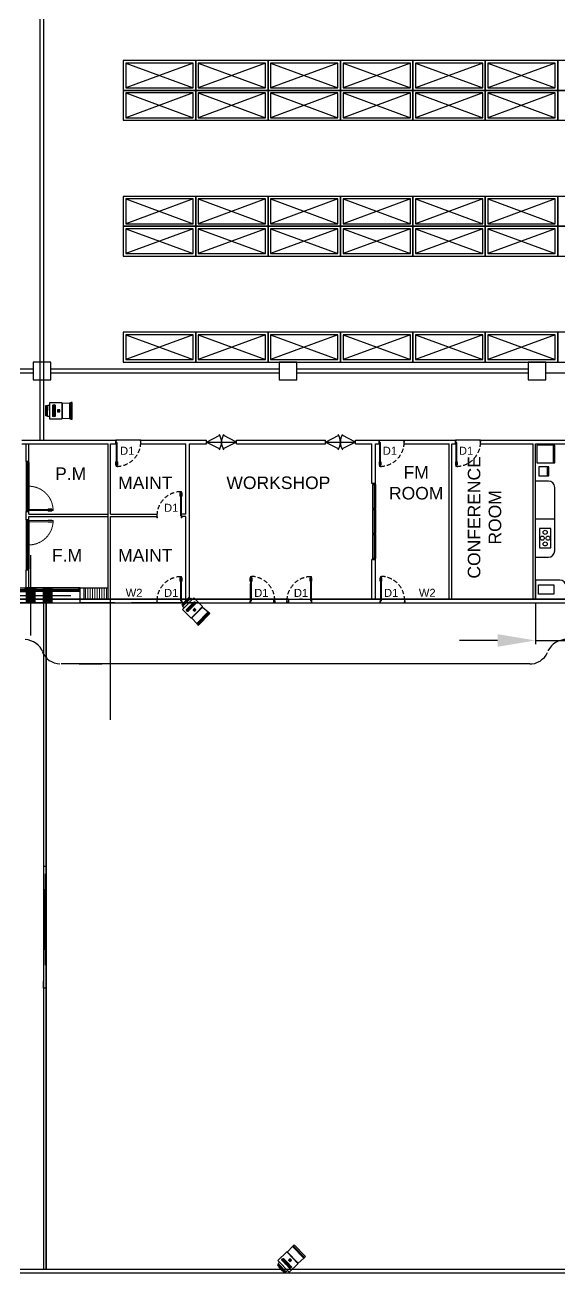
# Model space of a CAD drawing. Header units: millimetres. Extents: x -283029 to -254660, y -24907 to 10674.
# Drawn here: x -280636 to -279794, y -22535 to -20566 of the extents above; entities that cross this region are included whole.
import ezdxf

# ---------------------------------------------------------------- set-up
doc = ezdxf.new("R2010")
doc.units = ezdxf.units.MM
doc.header["$LTSCALE"] = 100
doc.header["$PDMODE"] = 3
doc.linetypes.add('CENTER', pattern=[2, 1.25, -0.25, 0.25, -0.25])
doc.linetypes.add('HIDDEN2', pattern=[0.1875, 0.125, -0.0625])
for name, color, linetype in [('CAN', 15, 'CENTER'), ('COLUMN', 2, 'Continuous'), ('DOOR', 1, 'Continuous'), ('DOORS', 7, 'Continuous'), ('H', 7, 'Continuous'), ('P', 7, 'Continuous'), ('TEXT', 120, 'Continuous'), ('WALL', 130, 'Continuous'), ('win', 201, 'Continuous')]:
    doc.layers.add(name, color=color, linetype=linetype)
doc.layers.add('dim', color=7, linetype='Continuous', lineweight=13)
doc.styles.add('ROMANS', font='arial.ttf')
doc.dimstyles.new('ISO-25', dxfattribs={"dimtxt": 18, "dimasz": 60, "dimexe": 6, "dimexo": 6, "dimgap": 15, "dimtad": 1, "dimdec": 0, "dimlunit": 3, "dimtxsty": 'Standard', "dimcen": 2.5, "dimclrd": 1, "dimclre": 1, "dimclrt": 1, "dimadec": 0, "dimazin": 0, "dimtfac": 1, "dimtdec": 0, "dimtmove": 0, "dimatfit": 3, "dimfxl": 1, "dimarcsym": 0})

# ---------------------------------------------------------------- blocks, each defined once
blk = doc.blocks.new('A$C04E93C74')
at = {"layer": 'WALL'}
h = blk.add_hatch(color=8, dxfattribs=at)
h.dxf.hatch_style = 1
h.paths.add_polyline_path([(-175, -300), (175, -300), (175, 300), (-175, 300)])
at = {"layer": 'CAN', "ltscale": 50}
for p, q in [((0, 1600), (0, -1600)), ((-1600, 0), (1600, 0))]:
    blk.add_line(p, q, dxfattribs=at)
at = {"layer": 'COLUMN', "color": 2}
blk.add_lwpolyline([(-175, -300), (175, -300), (175, 300), (-175, 300)], close=True, dxfattribs=at)
blk = doc.blocks.new('A$C55975C37')
at = {"layer": 'DOOR'}
for p, q in [((-1800, 150), (0, 150)), ((-1800, 0), (0, 0)), ((-1750, 0), (-1750, 150)), ((-1750, 87.5), (-50, 87.5)), ((-1750, 62.5), (-50, 62.5)), ((-50, 0), (-50, 150))]:
    blk.add_line(p, q, dxfattribs=at)
blk = doc.blocks.new('D 3')
at = {"lineweight": 18}
h = blk.add_hatch(color=256, dxfattribs=at)
h.dxf.hatch_style = 1
h.paths.add_polyline_path([(0.2, 1.2), (0, 1.2), (0, -1.2), (0.2, -1.2)])
h = blk.add_hatch(color=256, dxfattribs=at)
h.dxf.hatch_style = 1
h.paths.add_polyline_path([(35.7, 1.2), (36, 1.2), (36, -1.2), (35.7, -1.2)])
for p, q in [((0, 34), (0, 29)), ((0, 34), (0.2, 34)), ((0, 29), (0.2, 29)), ((0.2, 34), (0.2, 29)), ((0.2, 33.5), (0.8, 33.5)), ((0.2, 33), (0.8, 33)), ((0.8, 33.5), (0.8, 33)), ((2.2, 33.5), (2.2, 33)), ((2.8, 33.5), (2.2, 33.5)), ((2.8, 33), (2.2, 33)), ((2.8, 34), (2.8, 29)), ((3, 34), (2.8, 34)), ((3, 29), (2.8, 29)), ((3, 34), (3, 29)), ((0, 1.2), (0, -1.2)), ((0, 1.2), (0.2, 1.2)), ((0.2, 1.5), (0.2, -1.5)), ((0.2, 1.5), (0.8, 1.5)), ((0.8, 1.5), (0.8, 0)), ((0.8, 0), (1.2, 0)), ((1.2, 0), (1.2, -1.5)), ((34.7, 0), (34.7, -1.5)), ((35.2, 0), (34.7, 0)), ((35.2, 1.5), (35.2, 0)), ((35.7, 1.5), (35.2, 1.5)), ((36, 1.2), (35.7, 1.2)), ((35.7, 1.5), (35.7, -1.5)), ((36, 1.2), (36, -1.2)), ((0, -1.2), (0.2, -1.2)), ((0.2, -1.5), (1.2, -1.5)), ((35.7, -1.5), (34.7, -1.5)), ((36, -1.2), (35.7, -1.2))]:
    blk.add_line(p, q, dxfattribs=at)
blk.add_lwpolyline([(0.8, 1.5), (0.8, 36), (2.2, 36), (2.2, 1.5)], close=True, dxfattribs=at)
at = {"linetype": 'HIDDEN2', "ltscale": 0.5}
blk.add_arc((0.7, 1.5), 34.6, 0.0391, 87.4148, dxfattribs=at)
blk = doc.blocks.new('DD')
at = {"layer": 'DOOR'}
for p, q in [((-1225486, -1600098), (-1225758, -1600633)), ((-1225486, -1600098), (-1225486, -1601298)), ((-1225486, -1600098), (-1225214, -1600633)), ((-1225486, -1601298), (-1225758, -1600763)), ((-1225486, -1601298), (-1225214, -1600763))]:
    blk.add_line(p, q, dxfattribs=at)
for centre, start, end in [((-1225486, -1600098), 239.3057, 300.6943), ((-1225486, -1601298), 59.3057, 120.6943)]:
    blk.add_arc(centre, 600, start, end, dxfattribs=at)
blk = doc.blocks.new('gd')
at = {"lineweight": 18}
for p, q in [((-1231521, -1722502), (-1231380, -1722502)), ((-1231521, -1722502), (-1231521, -1722509)), ((-1231521, -1722509), (-1231380, -1722509)), ((-1231521, -1722579), (-1231380, -1722579)), ((-1231521, -1722586), (-1231521, -1722579)), ((-1231521, -1722586), (-1231380, -1722586)), ((-1231507, -1722509), (-1231507, -1722523)), ((-1231507, -1722523), (-1231493, -1722523)), ((-1231507, -1722565), (-1231493, -1722565)), ((-1231507, -1722579), (-1231507, -1722565)), ((-1231493, -1722509), (-1231493, -1722523)), ((-1231493, -1722579), (-1231493, -1722565)), ((-1231380, -1722502), (-1231380, -1722509)), ((-1231380, -1722586), (-1231380, -1722579))]:
    blk.add_line(p, q, dxfattribs=at)
blk.add_lwpolyline([(-1230605, -1722523), (-1231577, -1722523), (-1231577, -1722565), (-1230605, -1722565)], close=True, dxfattribs=at)
at = {"linetype": 'HIDDEN2', "ltscale": 0.5}
blk.add_arc((-1230605, -1722521), 973, 182.5874, 269.9631, dxfattribs=at)
blk = doc.blocks.new('*D414')
at = {"color": 1, "lineweight": -2, "transparency": 16777216}
for p, q in [((-279832.2, -21476.2), (-279832.2, -21541.4)), ((-279784.2, -21476.2), (-279784.2, -21541.4)), ((-279892.2, -21535.4), (-279952.2, -21535.4)), ((-279832.2, -21535.4), (-279784.2, -21535.4)), ((-279724.2, -21535.4), (-279613.2, -21535.4))]:
    blk.add_line(p, q, dxfattribs=at)
at = {"color": 1, "transparency": 16777216}
for points in [[(-279892.2, -21525.4), (-279892.2, -21545.4), (-279832.2, -21535.4)], [(-279724.2, -21525.4), (-279724.2, -21545.4), (-279784.2, -21535.4)]]:
    blk.add_solid(points, dxfattribs=at)
at = {"layer": 'Defpoints', "color": 0, "transparency": 16777216}
for p in [(-279832.2, -21470.2), (-279784.2, -21470.2), (-279784.2, -21535.4)]:
    blk.add_point(p, dxfattribs=at)
at = {"color": 1, "transparency": 16777216, "insert": (-279638.7, -21511.4), "char_height": 18, "attachment_point": 5}
blk.add_mtext("4'", dxfattribs=at)
blk = doc.blocks.new('ccyv')
at = {"color": 6}
for p, q in [((-151.8, 392.6), (-185.2, 392)), ((-140.2, 392), (-185.2, 391.2)), ((-140.2, 391.2), (-185.2, 390.4)), ((-140.2, 390.3), (-185.2, 389.5)), ((-140.2, 389.5), (-185.2, 388.7)), ((-140.2, 388.7), (-185.2, 387.9)), ((-140.2, 387.8), (-185.2, 387)), ((-166.6, 339), (-167.6, 339.5)), ((-166.2, 339.4), (-166.7, 340.5)), ((-159.2, 339.4), (-158.6, 340.5)), ((-158.7, 339), (-157.7, 339.5)), ((-166.6, 332.5), (-167.6, 332)), ((-166.2, 332), (-166.7, 331)), ((-159.2, 332), (-158.6, 331)), ((-158.7, 332.5), (-157.7, 332))]:
    blk.add_line(p, q, dxfattribs=at)
for points in [[(-185.6, 387), (-185.6, 392.6), (-139.8, 392.6), (-139.8, 387)], [(-173.5, 392.6), (-172.8, 393.5), (-152.7, 393.5), (-151.8, 392.6)], [(-188.4, 376.1), (-188.4, 384.8), (-136.9, 384.8), (-136.9, 376.1)], [(-140.7, 384.8), (-140.7, 387), (-184.6, 387), (-184.6, 384.8)], [(-199.1, 285.3), (-126.2, 285.3), (-126, 281.7), (-199.3, 281.7)], [(-126, 280.5), (-199.3, 280.5), (-198.1, 281.7), (-127.2, 281.7)], [(-199.3, 275), (-126, 275), (-126, 280.5), (-199.3, 280.5)], [(-195.3, 320.2), (-195.8, 319.3), (-129.5, 319.3), (-130, 320.2)]]:
    blk.add_lwpolyline(points, close=True, dxfattribs=at)
for points in [[(-198.9, 376.1), (-198.9, 322.5, 0.414214), (-196.6, 320.2), (-128.8, 320.2, 0.414214), (-126.5, 322.5), (-126.5, 376.1)], [(-162.7, 362.3), (-139.2, 362.3, -0.223517), (-136.4, 361, -0.360044), (-136.4, 352.7, -0.223517), (-139.2, 351.4), (-162.7, 351.4), (-186.2, 351.4, -0.223517), (-188.9, 352.7, -0.360044), (-188.9, 361, -0.223517), (-186.2, 362.3)], [(-162.7, 352.6), (-186.2, 352.6, -0.223517), (-187.9, 353.5, -0.360044), (-187.9, 360.2, -0.223517), (-186.2, 361), (-162.7, 361), (-139.2, 361, -0.223517), (-137.4, 360.2, -0.360044), (-137.4, 353.5, -0.223517), (-139.2, 352.6)], [(-167.6, 335.7), (-167.6, 332, 0.414214), (-166.7, 331), (-158.6, 331, 0.414214), (-157.7, 332), (-157.7, 335.7), (-157.7, 339.5, 0.414214), (-158.6, 340.5), (-166.7, 340.5, 0.414214), (-167.6, 339.5)], [(-166.6, 335.7), (-166.6, 339, -0.414214), (-166.2, 339.4), (-159.2, 339.4, -0.414214), (-158.7, 339), (-158.7, 335.7), (-158.7, 332.5, -0.414214), (-159.2, 332), (-166.2, 332, -0.414214), (-166.6, 332.5)], [(-198.7, 285.3), (-197, 318.4, -0.39915), (-196.1, 319.3), (-129.2, 319.3, -0.39915), (-128.3, 318.4), (-126.6, 285.3)]]:
    blk.add_lwpolyline(points, format="xyb", close=True, dxfattribs=at)
for points in [[(-188.8, 358.8), (-166.6, 358.8), (-166.6, 354.9), (-188.8, 354.9)], [(-136.5, 358.8), (-158.5, 358.8), (-158.5, 354.9), (-136.5, 354.9)]]:
    blk.add_lwpolyline(points, dxfattribs=at)
for centre, radius in [((-162.7, 356.8), 3.29), ((-162.7, 335.7), 3.29), ((-162.7, 356.8), 1.54), ((-162.7, 335.7), 1.54)]:
    blk.add_circle(centre, radius, dxfattribs=at)

msp = doc.modelspace()

# ---------------------------------------------------------------- hatches: boundary and pattern name
at = {"layer": 'dim'}
h = msp.add_hatch(dxfattribs=at)
h.set_pattern_fill('ANSI31', color=253, scale=29.560967, angle=495)
h.set_pattern_definition([(270, (-349037.61, 27079.1934), (3.69512087, -7e-14), [])])
h.paths.add_polyline_path([(-280543.6, -21452.5), (-280543.6, -21470.2), (-280505.4, -21470.2), (-280505.4, -21452.5)])
at = {"layer": 'H', "linetype": 'Continuous'}
msp.add_hatch(color=256, dxfattribs=at).paths.add_polyline_path([(-280607, -21476.1), (-280607, -21452.9), (-280593.3, -21452.9), (-280593.3, -21476.1), (-280607, -21476.1)])
msp.add_hatch(color=256, dxfattribs=at).paths.add_polyline_path([(-280607, -21476.1), (-280607, -21452.9), (-280593.3, -21452.9), (-280593.3, -21476.1), (-280607, -21476.1)])

# ---------------------------------------------------------------- linework, layer by layer
at = {"color": 2}
for p, q in [((-280612.5, -21219.9), (-280612.5, -20502.8)), ((-280606.5, -21219.9), (-280606.5, -20502.8)), ((-280551.1, -21572.2), (-280515.1, -21572.2))]:
    msp.add_line(p, q, dxfattribs=at)
at = {"color": 5}
for p, q in [((-280371.5, -20625.8), (-280477.5, -20664.8)), ((-280477.5, -20625.8), (-280371.5, -20664.8)), ((-280257.5, -20625.8), (-280363.5, -20664.8)), ((-280363.5, -20625.8), (-280257.5, -20664.8)), ((-280143.5, -20625.8), (-280249.5, -20664.8)), ((-280249.5, -20625.8), (-280143.5, -20664.8)), ((-280029.5, -20625.8), (-280135.5, -20664.8)), ((-280135.5, -20625.8), (-280029.5, -20664.8)), ((-279915.5, -20625.8), (-280021.5, -20664.8)), ((-280021.5, -20625.8), (-279915.5, -20664.8)), ((-279801.5, -20625.8), (-279907.5, -20664.8)), ((-279907.5, -20625.8), (-279801.5, -20664.8)), ((-280371.5, -20672.8), (-280477.5, -20711.8)), ((-280477.5, -20672.8), (-280371.5, -20711.8)), ((-280257.5, -20672.8), (-280363.5, -20711.8)), ((-280363.5, -20672.8), (-280257.5, -20711.8)), ((-280143.5, -20672.8), (-280249.5, -20711.8)), ((-280249.5, -20672.8), (-280143.5, -20711.8)), ((-280029.5, -20672.8), (-280135.5, -20711.8)), ((-280135.5, -20672.8), (-280029.5, -20711.8)), ((-279915.5, -20672.8), (-280021.5, -20711.8)), ((-280021.5, -20672.8), (-279915.5, -20711.8)), ((-279801.5, -20672.8), (-279907.5, -20711.8)), ((-279907.5, -20672.8), (-279801.5, -20711.8)), ((-280371.5, -20839.8), (-280477.5, -20878.8)), ((-280477.5, -20839.8), (-280371.5, -20878.8)), ((-280257.5, -20839.8), (-280363.5, -20878.8)), ((-280363.5, -20839.8), (-280257.5, -20878.8)), ((-280143.5, -20839.8), (-280249.5, -20878.8)), ((-280249.5, -20839.8), (-280143.5, -20878.8)), ((-280029.5, -20839.8), (-280135.5, -20878.8)), ((-280135.5, -20839.8), (-280029.5, -20878.8)), ((-279915.5, -20839.8), (-280021.5, -20878.8)), ((-280021.5, -20839.8), (-279915.5, -20878.8)), ((-279801.5, -20839.8), (-279907.5, -20878.8)), ((-279907.5, -20839.8), (-279801.5, -20878.8)), ((-280371.5, -20886.8), (-280477.5, -20925.8)), ((-280477.5, -20886.8), (-280371.5, -20925.8)), ((-280257.5, -20886.8), (-280363.5, -20925.8)), ((-280363.5, -20886.8), (-280257.5, -20925.8)), ((-280143.5, -20886.8), (-280249.5, -20925.8)), ((-280249.5, -20886.8), (-280143.5, -20925.8)), ((-280029.5, -20886.8), (-280135.5, -20925.8)), ((-280135.5, -20886.8), (-280029.5, -20925.8)), ((-279915.5, -20886.8), (-280021.5, -20925.8)), ((-280021.5, -20886.8), (-279915.5, -20925.8)), ((-279801.5, -20886.8), (-279907.5, -20925.8)), ((-279907.5, -20886.8), (-279801.5, -20925.8)), ((-280371.5, -21053.8), (-280477.5, -21092.8)), ((-280477.5, -21053.8), (-280371.5, -21092.8)), ((-280257.5, -21053.8), (-280363.5, -21092.8)), ((-280363.5, -21053.8), (-280257.5, -21092.8)), ((-280143.5, -21053.8), (-280249.5, -21092.8)), ((-280249.5, -21053.8), (-280143.5, -21092.8)), ((-280029.5, -21053.8), (-280135.5, -21092.8)), ((-280135.5, -21053.8), (-280029.5, -21092.8)), ((-279915.5, -21053.8), (-280021.5, -21092.8)), ((-280021.5, -21053.8), (-279915.5, -21092.8)), ((-279801.5, -21053.8), (-279907.5, -21092.8)), ((-279907.5, -21053.8), (-279801.5, -21092.8))]:
    msp.add_line(p, q, dxfattribs=at)
at = {"color": 3}
for p, q in [((-279948, -21107.7), (-279844, -21107.7)), ((-279954, -21113.7), (-279844, -21113.7)), ((-279816, -21113.7), (-279726, -21113.7)), ((-279816, -21113.7), (-279449.1, -21113.7)), ((-280607, -21452.3), (-280607, -22525.7)), ((-280607, -21452.3), (-280607, -22525.7)), ((-280607, -21452.3), (-280607, -22525.7)), ((-280607, -21452.3), (-280607, -22525.7)), ((-280607, -21452.3), (-280607, -21891.1)), ((-280607, -21452.3), (-280607, -21891.1)), ((-280607, -21452.3), (-280607, -21891.1)), ((-280607, -21452.3), (-280607, -21891.1)), ((-280602.9, -22525.7), (-280602.9, -21452.3)), ((-280602.9, -22525.7), (-280602.9, -21452.3)), ((-280602.9, -21452.3), (-280602.9, -22525.7)), ((-280602.9, -22525.7), (-280602.9, -21452.3)), ((-280602.9, -21452.3), (-280602.9, -22525.7)), ((-280602.9, -22525.7), (-280602.9, -21452.3)), ((-280602.9, -21452.3), (-280602.9, -21891.1)), ((-280602.9, -21891.1), (-280602.9, -21452.3)), ((-280602.9, -21452.3), (-280602.9, -21891.1)), ((-280602.9, -21891.1), (-280602.9, -21452.3)), ((-280602.9, -21452.3), (-280602.9, -21891.1)), ((-280602.9, -21891.1), (-280602.9, -21452.3)), ((-280602.9, -21452.3), (-280602.9, -21891.1)), ((-280602.9, -21891.1), (-280602.9, -21452.3)), ((-280607, -21476.1), (-280607, -22525.7)), ((-280607, -21476.1), (-280607, -21891.1)), ((-280607, -21476.1), (-280607, -21891.1)), ((-280607, -21891.1), (-280602.9, -21891.1)), ((-280607, -22083.1), (-280607, -22525.7)), ((-280607, -22083.1), (-280607, -22525.7)), ((-280607, -22083.1), (-280607, -22525.7)), ((-280607, -22083.1), (-280607, -22525.7)), ((-280607, -22083.1), (-280607, -22525.7)), ((-280607, -22083.1), (-280607, -22525.7)), ((-280602.9, -22083.1), (-280607, -22083.1)), ((-280602.9, -22083.1), (-280602.9, -22525.7)), ((-280602.9, -22525.7), (-280602.9, -22083.1)), ((-280602.9, -22083.1), (-280602.9, -22525.7)), ((-280602.9, -22525.7), (-280602.9, -22083.1)), ((-280602.9, -22083.1), (-280602.9, -22525.7)), ((-280602.9, -22525.7), (-280602.9, -22083.1)), ((-280602.9, -22083.1), (-280602.9, -22525.7)), ((-280602.9, -22525.7), (-280602.9, -22083.1))]:
    msp.add_line(p, q, dxfattribs=at)
for p, q in [((-279804.2, -21255.8), (-279804.2, -21227.8)), ((-279802.2, -21255.8), (-279804.2, -21255.8)), ((-279812.2, -21284.2), (-279832.2, -21284.2)), ((-279802.2, -21394.2), (-279802.2, -21294.2)), ((-280428, -21340.2), (-280428, -21336.2)), ((-280383.2, -21336.2), (-280389.7, -21336.2)), ((-280383.2, -21340.2), (-280388.9, -21340.2)), ((-279802.2, -21344.2), (-279832.2, -21344.2)), ((-279832.2, -21440.2), (-279832.2, -21404.2)), ((-279832.2, -21404.2), (-279812.2, -21404.2)), ((-279794.2, -21440.2), (-279832.2, -21440.2)), ((-279832.2, -21440.2), (-279832.2, -21470.2)), ((-280602.9, -21452.3), (-280602.9, -22525.7)), ((-280602.9, -21452.3), (-280602.9, -22525.7)), ((-280281.2, -21470.2), (-280281.2, -21446.2)), ((-280185.2, -21470.2), (-280185.2, -21446.2)), ((-280281.2, -21470.2), (-281766.5, -21470.2)), ((-281713.3, -21476.1), (-280281.2, -21476.1)), ((-280607, -21470.2), (-280593.3, -21470.2)), ((-280607, -21470.2), (-278964.9, -21470.2)), ((-280607, -21470.2), (-279093.3, -21470.2)), ((-280607, -21476.1), (-280607, -22525.7)), ((-280602.9, -21476.1), (-278659, -21476.1)), ((-280501.5, -21660.2), (-280501.5, -21470.2)), ((-280428, -21472.8), (-280428, -21470.2)), ((-280281.2, -21470.2), (-280281.2, -21476.1)), ((-280221.2, -21470.2), (-280245.2, -21470.2)), ((-280245.2, -21470.2), (-280245.2, -21476.1)), ((-280245.2, -21476.1), (-280221.2, -21476.1)), ((-280221.2, -21470.2), (-280221.2, -21476.1)), ((-280185.2, -21470.2), (-280185.2, -21468.2)), ((-278890.3, -21470.2), (-280185.2, -21470.2)), ((-280185.2, -21470.2), (-280185.2, -21476.1)), ((-280185.2, -21476.1), (-278831.2, -21476.1)), ((-278680.9, -21470.2), (-279975.8, -21470.2)), ((-279975.8, -21476.1), (-278621.8, -21476.1)), ((-280607, -21891.1), (-280602.9, -22083.1)), ((-280607, -22083.1), (-280602.9, -21891.1))]:
    msp.add_line(p, q)
for points in [[(-282513.5, -17393.7), (-282513.5, -22531.7), (-277953.5, -22531.7), (-277953.5, -18078.1)], [(-282507.5, -17393.7), (-282507.5, -22525.7), (-277959.5, -22525.7), (-277959.5, -18078.1)], [(-280964.3, -21107.7), (-280623.5, -21107.7)], [(-280964.3, -21107.7), (-280623.5, -21107.7)], [(-280595.5, -21107.7), (-280236, -21107.7)], [(-280595.5, -21107.7), (-280236, -21107.7)], [(-280208, -21107.7), (-279844, -21107.7)], [(-280208, -21107.7), (-279844, -21107.7)], [(-280208, -21107.7), (-279954, -21107.7)], [(-280208, -21107.7), (-279954, -21107.7)], [(-279948, -21107.7), (-279844, -21107.7)], [(-279948, -21107.7), (-279844, -21107.7)], [(-280964.3, -21113.7), (-280623.5, -21113.7)], [(-280595.5, -21113.7), (-280236, -21113.7)], [(-280208, -21113.7), (-279844, -21113.7)], [(-280208, -21113.7), (-279844, -21113.7)], [(-279816, -21113.7), (-279449.1, -21113.7)], [(-279816, -21113.7), (-279449.1, -21113.7)]]:
    msp.add_lwpolyline(points, dxfattribs=at)
at = {"color": 240, "true_color": 0xed1f24}
for points in [[(-280481.5, -20621.8), (-280481.5, -20668.8), (-280367.5, -20668.8), (-280367.5, -20621.8)], [(-280367.5, -20621.8), (-280367.5, -20668.8), (-280253.5, -20668.8), (-280253.5, -20621.8)], [(-280253.5, -20621.8), (-280253.5, -20668.8), (-280139.5, -20668.8), (-280139.5, -20621.8)], [(-280139.5, -20621.8), (-280139.5, -20668.8), (-280025.5, -20668.8), (-280025.5, -20621.8)], [(-280025.5, -20621.8), (-280025.5, -20668.8), (-279911.5, -20668.8), (-279911.5, -20621.8)], [(-279911.5, -20621.8), (-279911.5, -20668.8), (-279797.5, -20668.8), (-279797.5, -20621.8)], [(-279797.5, -20621.8), (-279797.5, -20668.8), (-279683.5, -20668.8), (-279683.5, -20621.8)], [(-280481.5, -20668.8), (-280481.5, -20715.8), (-280367.5, -20715.8), (-280367.5, -20668.8)], [(-280367.5, -20668.8), (-280367.5, -20715.8), (-280253.5, -20715.8), (-280253.5, -20668.8)], [(-280253.5, -20668.8), (-280253.5, -20715.8), (-280139.5, -20715.8), (-280139.5, -20668.8)], [(-280139.5, -20668.8), (-280139.5, -20715.8), (-280025.5, -20715.8), (-280025.5, -20668.8)], [(-280025.5, -20668.8), (-280025.5, -20715.8), (-279911.5, -20715.8), (-279911.5, -20668.8)], [(-279911.5, -20668.8), (-279911.5, -20715.8), (-279797.5, -20715.8), (-279797.5, -20668.8)], [(-279797.5, -20668.8), (-279797.5, -20715.8), (-279683.5, -20715.8), (-279683.5, -20668.8)], [(-280481.5, -20835.8), (-280481.5, -20882.8), (-280367.5, -20882.8), (-280367.5, -20835.8)], [(-280367.5, -20835.8), (-280367.5, -20882.8), (-280253.5, -20882.8), (-280253.5, -20835.8)], [(-280253.5, -20835.8), (-280253.5, -20882.8), (-280139.5, -20882.8), (-280139.5, -20835.8)], [(-280139.5, -20835.8), (-280139.5, -20882.8), (-280025.5, -20882.8), (-280025.5, -20835.8)], [(-280025.5, -20835.8), (-280025.5, -20882.8), (-279911.5, -20882.8), (-279911.5, -20835.8)], [(-279911.5, -20835.8), (-279911.5, -20882.8), (-279797.5, -20882.8), (-279797.5, -20835.8)], [(-279797.5, -20835.8), (-279797.5, -20882.8), (-279683.5, -20882.8), (-279683.5, -20835.8)], [(-280481.5, -20882.8), (-280481.5, -20929.8), (-280367.5, -20929.8), (-280367.5, -20882.8)], [(-280367.5, -20882.8), (-280367.5, -20929.8), (-280253.5, -20929.8), (-280253.5, -20882.8)], [(-280253.5, -20882.8), (-280253.5, -20929.8), (-280139.5, -20929.8), (-280139.5, -20882.8)], [(-280139.5, -20882.8), (-280139.5, -20929.8), (-280025.5, -20929.8), (-280025.5, -20882.8)], [(-280025.5, -20882.8), (-280025.5, -20929.8), (-279911.5, -20929.8), (-279911.5, -20882.8)], [(-279911.5, -20882.8), (-279911.5, -20929.8), (-279797.5, -20929.8), (-279797.5, -20882.8)], [(-279797.5, -20882.8), (-279797.5, -20929.8), (-279683.5, -20929.8), (-279683.5, -20882.8)], [(-280481.5, -21049.8), (-280481.5, -21096.8), (-280367.5, -21096.8), (-280367.5, -21049.8)], [(-280367.5, -21049.8), (-280367.5, -21096.8), (-280253.5, -21096.8), (-280253.5, -21049.8)], [(-280253.5, -21049.8), (-280253.5, -21096.8), (-280139.5, -21096.8), (-280139.5, -21049.8)], [(-280139.5, -21049.8), (-280139.5, -21096.8), (-280025.5, -21096.8), (-280025.5, -21049.8)], [(-280025.5, -21049.8), (-280025.5, -21096.8), (-279911.5, -21096.8), (-279911.5, -21049.8)], [(-279911.5, -21049.8), (-279911.5, -21096.8), (-279797.5, -21096.8), (-279797.5, -21049.8)], [(-279797.5, -21049.8), (-279797.5, -21096.8), (-279683.5, -21096.8), (-279683.5, -21049.8)]]:
    msp.add_lwpolyline(points, close=True, dxfattribs=at)
at = {"color": 5}
for points in [[(-280477.5, -20625.8), (-280477.5, -20664.8), (-280371.5, -20664.8), (-280371.5, -20625.8)], [(-280363.5, -20625.8), (-280363.5, -20664.8), (-280257.5, -20664.8), (-280257.5, -20625.8)], [(-280249.5, -20625.8), (-280249.5, -20664.8), (-280143.5, -20664.8), (-280143.5, -20625.8)], [(-280135.5, -20625.8), (-280135.5, -20664.8), (-280029.5, -20664.8), (-280029.5, -20625.8)], [(-280021.5, -20625.8), (-280021.5, -20664.8), (-279915.5, -20664.8), (-279915.5, -20625.8)], [(-279907.5, -20625.8), (-279907.5, -20664.8), (-279801.5, -20664.8), (-279801.5, -20625.8)], [(-280477.5, -20672.8), (-280477.5, -20711.8), (-280371.5, -20711.8), (-280371.5, -20672.8)], [(-280363.5, -20672.8), (-280363.5, -20711.8), (-280257.5, -20711.8), (-280257.5, -20672.8)], [(-280249.5, -20672.8), (-280249.5, -20711.8), (-280143.5, -20711.8), (-280143.5, -20672.8)], [(-280135.5, -20672.8), (-280135.5, -20711.8), (-280029.5, -20711.8), (-280029.5, -20672.8)], [(-280021.5, -20672.8), (-280021.5, -20711.8), (-279915.5, -20711.8), (-279915.5, -20672.8)], [(-279907.5, -20672.8), (-279907.5, -20711.8), (-279801.5, -20711.8), (-279801.5, -20672.8)], [(-280477.5, -20839.8), (-280477.5, -20878.8), (-280371.5, -20878.8), (-280371.5, -20839.8)], [(-280363.5, -20839.8), (-280363.5, -20878.8), (-280257.5, -20878.8), (-280257.5, -20839.8)], [(-280249.5, -20839.8), (-280249.5, -20878.8), (-280143.5, -20878.8), (-280143.5, -20839.8)], [(-280135.5, -20839.8), (-280135.5, -20878.8), (-280029.5, -20878.8), (-280029.5, -20839.8)], [(-280021.5, -20839.8), (-280021.5, -20878.8), (-279915.5, -20878.8), (-279915.5, -20839.8)], [(-279907.5, -20839.8), (-279907.5, -20878.8), (-279801.5, -20878.8), (-279801.5, -20839.8)], [(-280477.5, -20886.8), (-280477.5, -20925.8), (-280371.5, -20925.8), (-280371.5, -20886.8)], [(-280363.5, -20886.8), (-280363.5, -20925.8), (-280257.5, -20925.8), (-280257.5, -20886.8)], [(-280249.5, -20886.8), (-280249.5, -20925.8), (-280143.5, -20925.8), (-280143.5, -20886.8)], [(-280135.5, -20886.8), (-280135.5, -20925.8), (-280029.5, -20925.8), (-280029.5, -20886.8)], [(-280021.5, -20886.8), (-280021.5, -20925.8), (-279915.5, -20925.8), (-279915.5, -20886.8)], [(-279907.5, -20886.8), (-279907.5, -20925.8), (-279801.5, -20925.8), (-279801.5, -20886.8)], [(-280477.5, -21053.8), (-280477.5, -21092.8), (-280371.5, -21092.8), (-280371.5, -21053.8)], [(-280363.5, -21053.8), (-280363.5, -21092.8), (-280257.5, -21092.8), (-280257.5, -21053.8)], [(-280249.5, -21053.8), (-280249.5, -21092.8), (-280143.5, -21092.8), (-280143.5, -21053.8)], [(-280135.5, -21053.8), (-280135.5, -21092.8), (-280029.5, -21092.8), (-280029.5, -21053.8)], [(-280021.5, -21053.8), (-280021.5, -21092.8), (-279915.5, -21092.8), (-279915.5, -21053.8)], [(-279907.5, -21053.8), (-279907.5, -21092.8), (-279801.5, -21092.8), (-279801.5, -21053.8)]]:
    msp.add_lwpolyline(points, close=True, dxfattribs=at)
for points in [[(-280623.5, -21124.7), (-280595.5, -21124.7), (-280595.5, -21096.7), (-280623.5, -21096.7)], [(-280623.5, -21124.7), (-280595.5, -21124.7), (-280595.5, -21096.7), (-280623.5, -21096.7)], [(-280623.5, -21124.7), (-280595.5, -21124.7), (-280595.5, -21096.7), (-280623.5, -21096.7)], [(-280623.5, -21124.7), (-280595.5, -21124.7), (-280595.5, -21096.7), (-280623.5, -21096.7)], [(-280236, -21124.7), (-280208, -21124.7), (-280208, -21096.7), (-280236, -21096.7)], [(-280236, -21124.7), (-280208, -21124.7), (-280208, -21096.7), (-280236, -21096.7)], [(-280236, -21124.7), (-280208, -21124.7), (-280208, -21096.7), (-280236, -21096.7)], [(-280236, -21124.7), (-280208, -21124.7), (-280208, -21096.7), (-280236, -21096.7)], [(-280236, -21124.7), (-280208, -21124.7), (-280208, -21096.7), (-280236, -21096.7)], [(-280236, -21124.7), (-280208, -21124.7), (-280208, -21096.7), (-280236, -21096.7)], [(-280236, -21124.7), (-280208, -21124.7), (-280208, -21096.7), (-280236, -21096.7)], [(-280236, -21124.7), (-280208, -21124.7), (-280208, -21096.7), (-280236, -21096.7)], [(-279844, -21124.7), (-279816, -21124.7), (-279816, -21096.7), (-279844, -21096.7)], [(-279844, -21124.7), (-279816, -21124.7), (-279816, -21096.7), (-279844, -21096.7)], [(-279844, -21124.7), (-279816, -21124.7), (-279816, -21096.7), (-279844, -21096.7)], [(-279844, -21124.7), (-279816, -21124.7), (-279816, -21096.7), (-279844, -21096.7)], [(-279830.2, -21255.8), (-279802.2, -21255.8), (-279802.2, -21227.8), (-279830.2, -21227.8)], [(-279827.4, -21275.9), (-279813.4, -21275.9), (-279813.4, -21261.9), (-279827.4, -21261.9)], [(-279813.4, -21261.9), (-279813.4, -21261.9), (-279813.4, -21275.9), (-279813.4, -21275.9)], [(-279813.4, -21275.9), (-279811.2, -21275.9), (-279811.2, -21261.9), (-279813.4, -21261.9)], [(-279826.2, -21389.2), (-279808.2, -21389.2), (-279808.2, -21359.2), (-279826.2, -21359.2)], [(-279827.7, -21447.9), (-279803.8, -21447.9), (-279803.8, -21462.5), (-279827.7, -21462.5)]]:
    msp.add_lwpolyline(points, close=True)
for centre in [(-279817.2, -21365.1), (-279821.8, -21374.2), (-279817.2, -21383.3), (-279812.8, -21374.2)]:
    msp.add_circle(centre, 3.24)
for centre, start, end in [((-279812.2, -21294.2), 0, 90), ((-279812.2, -21394.2), 270, 0), ((-279794.2, -21450.2), 0, 90)]:
    msp.add_arc(centre, 10, start, end)
at = {"layer": 'COLUMN'}
for points in [[(-280634.3, -21253.4), (-280634.3, -21255), (-280630.4, -21255), (-280630.4, -21253.4)], [(-280634.3, -21292.1), (-280634.3, -21293.6), (-280630.4, -21293.6), (-280630.4, -21292.1)], [(-280088.4, -21289.7), (-280084.5, -21289.7), (-280084.5, -21288.1), (-280088.4, -21288.1)], [(-280634.3, -21330.7), (-280634.3, -21332.3), (-280630.4, -21332.3), (-280630.4, -21330.7)], [(-280634.3, -21345.1), (-280634.3, -21346.6), (-280630.4, -21346.6), (-280630.4, -21345.1)], [(-280088.4, -21329.1), (-280084.5, -21329.1), (-280084.5, -21327.5), (-280088.4, -21327.5)], [(-280634.3, -21383.7), (-280634.3, -21385.3), (-280630.4, -21385.3), (-280630.4, -21383.7)], [(-280088.4, -21368.5), (-280084.5, -21368.5), (-280084.5, -21366.9), (-280088.4, -21366.9)], [(-280634.3, -21422.3), (-280634.3, -21423.9), (-280630.4, -21423.9), (-280630.4, -21422.3)], [(-280088.4, -21407.9), (-280084.5, -21407.9), (-280084.5, -21406.3), (-280088.4, -21406.3)]]:
    msp.add_lwpolyline(points, close=True, dxfattribs=at)
at = {"layer": 'DOOR', "color": 21}
for p, q in [((-280634.3, -21253.4), (-280634.3, -21225.8)), ((-280630.4, -21253.4), (-280630.4, -21225.8)), ((-280630.4, -21253.4), (-280634.3, -21253.4)), ((-280634.3, -21345.1), (-280634.3, -21332.3)), ((-280630.4, -21332.3), (-280634.3, -21332.3)), ((-280630.4, -21345.1), (-280634.3, -21345.1)), ((-280630.4, -21336.2), (-280630.4, -21332.3)), ((-280630.4, -21336.2), (-280505.4, -21336.2)), ((-280630.4, -21340.2), (-280505.4, -21340.2)), ((-280630.4, -21345.1), (-280630.4, -21340.2)), ((-280634.3, -21452.5), (-280634.3, -21423.9)), ((-280630.4, -21423.9), (-280634.3, -21423.9)), ((-280630.4, -21452.5), (-280630.4, -21423.9))]:
    msp.add_line(p, q, dxfattribs=at)
at = {"layer": 'DOOR'}
for p, q in [((-280454, -21219.9), (-280493.4, -21219.9)), ((-280078.6, -21219.9), (-280039.1, -21219.9)), ((-279918.9, -21219.9), (-279958.3, -21219.9)), ((-280634.3, -21255), (-280634.3, -21292.1)), ((-280632.6, -21255), (-280632.6, -21292.1)), ((-280632.1, -21255), (-280632.1, -21292.1)), ((-280630.4, -21255), (-280630.4, -21292.1)), ((-280634.3, -21293.6), (-280634.3, -21330.7)), ((-280632.6, -21293.6), (-280632.6, -21330.7)), ((-280632.1, -21293.6), (-280632.1, -21330.7)), ((-280630.4, -21293.6), (-280630.4, -21330.7)), ((-280088.4, -21327.5), (-280088.4, -21289.7)), ((-280086.7, -21289.7), (-280086.7, -21327.5)), ((-280086.2, -21289.7), (-280086.2, -21327.5)), ((-280084.5, -21289.7), (-280084.5, -21327.5)), ((-280634.3, -21346.6), (-280634.3, -21383.7)), ((-280632.6, -21346.6), (-280632.6, -21383.7)), ((-280632.1, -21346.6), (-280632.1, -21383.7)), ((-280630.4, -21346.6), (-280630.4, -21383.7)), ((-280088.4, -21366.9), (-280088.4, -21329.1)), ((-280086.7, -21329.1), (-280086.7, -21366.9)), ((-280086.2, -21329.1), (-280086.2, -21366.9)), ((-280084.5, -21329.1), (-280084.5, -21366.9)), ((-280634.3, -21385.3), (-280634.3, -21422.3)), ((-280632.6, -21385.3), (-280632.6, -21422.3)), ((-280632.1, -21385.3), (-280632.1, -21422.3)), ((-280630.4, -21385.3), (-280630.4, -21422.3)), ((-280088.4, -21406.3), (-280088.4, -21368.5)), ((-280086.7, -21368.5), (-280086.7, -21406.3)), ((-280086.2, -21368.5), (-280086.2, -21406.3)), ((-280084.5, -21368.5), (-280084.5, -21406.3)), ((-280543.6, -21452.5), (-280505.4, -21452.5))]:
    msp.add_line(p, q, dxfattribs=at)
at = {"layer": 'P'}
for points in [[(-280593.3, -21452.3), (-280607, -21452.3), (-280593.3, -21476.1), (-280593.3, -21452.3)], [(-280607, -21452.3), (-280593.3, -21476.1), (-280607, -21476.1), (-280607, -21452.3)], [(-280607, -21476.1), (-280593.3, -21476.1), (-280593.3, -21452.3), (-280607, -21452.3), (-280607, -21476.1)], [(-280593.3, -21452.3), (-280607, -21452.3), (-280593.3, -21476.1), (-280593.3, -21452.3)], [(-280607, -21452.3), (-280593.3, -21476.1), (-280607, -21476.1), (-280607, -21452.3)], [(-280607, -21476.1), (-280593.3, -21476.1), (-280593.3, -21452.3), (-280607, -21452.3), (-280607, -21476.1)], [(-281132.6, -21470.2), (-280607, -21470.2)], [(-280607, -21476.1), (-280912.9, -21476.1)], [(-280607, -21470.2), (-280596.7, -21470.2)], [(-280598.7, -21475), (-280596.3, -21476.1)], [(-280225, -21470.2), (-280593.3, -21470.2)], [(-280479.4, -21470.2), (-280593.3, -21470.2)], [(-280410.8, -21470.2), (-280468.7, -21470.2)], [(-280410.8, -21476.1), (-280468.7, -21476.1)], [(-280403.7, -21470.2), (-280410.8, -21470.2)], [(-280403.7, -21476.1), (-280410.8, -21476.1)], [(-280364.9, -21476.1), (-280403.7, -21476.1)], [(-280359, -21470.2), (-280364.9, -21470.2)], [(-280221.2, -21470.2), (-280353, -21470.2)], [(-280221.2, -21470.2), (-280217.7, -21470.2)], [(-280199.8, -21470.2), (-280204, -21470.2)], [(-280199.8, -21470.2), (-280069.2, -21470.2)], [(-280057.9, -21470.2), (-280063.8, -21470.2)], [(-280063.8, -21470.2), (-280056.7, -21470.2)], [(-280017.3, -21470.2), (-280012.6, -21470.2)], [(-279953.5, -21470.2), (-280012.6, -21470.2)], [(-279953.5, -21470.2), (-279948.7, -21470.2)], [(-279944.6, -21470.2), (-279903.4, -21470.2)], [(-280608.2, -21553.1), (-280610, -21550.1), (-280612.4, -21545.9), (-280615.4, -21542.9), (-280618.9, -21540), (-280623.1, -21537.6), (-280627.3, -21535.8), (-280631.5, -21534.6), (-280636.2, -21534)], [(-280608.2, -21553.1), (-280610, -21550.1), (-280612.4, -21545.9), (-280615.4, -21542.9), (-280618.9, -21540), (-280623.1, -21537.6), (-280627.3, -21535.8), (-280631.5, -21534.6), (-280636.2, -21534)], [(-280608.2, -21553.1), (-280610, -21550.1), (-280612.4, -21545.9), (-280615.4, -21542.9), (-280618.9, -21540), (-280623.1, -21537.6), (-280627.3, -21535.8), (-280631.5, -21534.6), (-280636.2, -21534)], [(-279784.2, -21534), (-279787.8, -21534), (-279792.5, -21535.2), (-279796.7, -21536.4), (-279800.9, -21538.8), (-279804.5, -21541.2), (-279807.4, -21544.1), (-279810.4, -21548.3), (-279812.8, -21551.9)], [(-279784.2, -21534), (-279787.8, -21534), (-279792.5, -21535.2), (-279796.7, -21536.4), (-279800.9, -21538.8), (-279804.5, -21541.2), (-279807.4, -21544.1), (-279810.4, -21548.3), (-279812.8, -21551.9)], [(-279784.2, -21534), (-279787.8, -21534), (-279792.5, -21535.2), (-279796.7, -21536.4), (-279800.9, -21538.8), (-279804.5, -21541.2), (-279807.4, -21544.1), (-279810.4, -21548.3), (-279812.8, -21551.9)], [(-280608.8, -21553.1), (-280607.6, -21556.7), (-280604.6, -21560.3), (-280601.7, -21563.8), (-280598.1, -21566.8), (-280594.5, -21568.6), (-280590.3, -21570.4), (-280585.6, -21571.6), (-280581.4, -21572.2)], [(-280608.8, -21553.1), (-280607.6, -21556.7), (-280604.6, -21560.3), (-280601.7, -21563.8), (-280598.1, -21566.8), (-280594.5, -21568.6), (-280590.3, -21570.4), (-280585.6, -21571.6), (-280581.4, -21572.2)], [(-280608.8, -21553.1), (-280607.6, -21556.7), (-280604.6, -21560.3), (-280601.7, -21563.8), (-280598.1, -21566.8), (-280594.5, -21568.6), (-280590.3, -21570.4), (-280585.6, -21571.6), (-280581.4, -21572.2)], [(-279841.4, -21572.2), (-279838.4, -21572.2), (-279833.7, -21571.6), (-279829.5, -21569.8), (-279825.3, -21568), (-279821.7, -21565), (-279818.2, -21562), (-279815.8, -21558.5), (-279813.4, -21554.3)], [(-279841.4, -21572.2), (-279838.4, -21572.2), (-279833.7, -21571.6), (-279829.5, -21569.8), (-279825.3, -21568), (-279821.7, -21565), (-279818.2, -21562), (-279815.8, -21558.5), (-279813.4, -21554.3)], [(-279841.4, -21572.2), (-279838.4, -21572.2), (-279833.7, -21571.6), (-279829.5, -21569.8), (-279825.3, -21568), (-279821.7, -21565), (-279818.2, -21562), (-279815.8, -21558.5), (-279813.4, -21554.3)], [(-279841.4, -21572.2), (-280579.6, -21572.2)], [(-279841.4, -21572.2), (-280579.6, -21572.2)], [(-279841.4, -21572.2), (-280579.6, -21572.2)]]:
    msp.add_lwpolyline(points, dxfattribs=at)
at = {"layer": 'WALL'}
for p, q in [((-280641.1, -21225.8), (-280550.5, -21225.8)), ((-280550.5, -21225.8), (-280505.4, -21225.8)), ((-280505.4, -21470.2), (-280505.4, -21225.8)), ((-280501.5, -21225.8), (-280493.4, -21225.8)), ((-280501.5, -21336.2), (-280501.5, -21225.8)), ((-280493.4, -21225.8), (-280493.4, -21219.9)), ((-280454, -21219.9), (-280350.5, -21219.9)), ((-280454, -21225.8), (-280454, -21219.9)), ((-280454, -21225.8), (-280383.2, -21225.8)), ((-280383.2, -21336.2), (-280383.2, -21225.8)), ((-280377.3, -21470.2), (-280377.3, -21225.8)), ((-280377.3, -21225.8), (-280350.5, -21225.8)), ((-280350.5, -21225.8), (-280350.5, -21219.9)), ((-280303.2, -21219.9), (-280163.3, -21219.9)), ((-280303.2, -21225.8), (-280303.2, -21219.9)), ((-280303.2, -21225.8), (-280163.3, -21225.8)), ((-280163.3, -21225.8), (-280163.3, -21219.9)), ((-280116, -21225.8), (-280116, -21219.9)), ((-280116, -21219.9), (-280078.6, -21219.9)), ((-280116, -21225.8), (-280090.4, -21225.8)), ((-280090.4, -21288.1), (-280090.4, -21225.8)), ((-280084.5, -21288.1), (-280084.5, -21225.8)), ((-280084.5, -21225.8), (-280078.6, -21225.8)), ((-280078.6, -21225.8), (-280078.6, -21219.9)), ((-280039.1, -21219.9), (-279958.3, -21219.9)), ((-280039.1, -21225.8), (-280039.1, -21219.9)), ((-280039.1, -21225.8), (-279968.2, -21225.8)), ((-279968.2, -21470.2), (-279968.2, -21225.8)), ((-279964.2, -21225.8), (-279958.3, -21225.8)), ((-279964.2, -21470.2), (-279964.2, -21225.8)), ((-279958.3, -21225.8), (-279958.3, -21219.9)), ((-279918.9, -21225.8), (-279918.9, -21219.9)), ((-279918.9, -21225.8), (-279836.2, -21225.8)), ((-279836.2, -21470.2), (-279836.2, -21225.8)), ((-279832.2, -21470.2), (-279832.2, -21225.8)), ((-280084.5, -21288.1), (-280090.4, -21288.1)), ((-280501.5, -21336.2), (-280428, -21336.2)), ((-280501.5, -21470.2), (-280501.5, -21340.2)), ((-280501.5, -21340.2), (-280428, -21340.2)), ((-280383.2, -21470.2), (-280383.2, -21340.2)), ((-280090.4, -21470.2), (-280090.4, -21407.9)), ((-280084.5, -21407.9), (-280090.4, -21407.9)), ((-280084.5, -21470.2), (-280084.5, -21407.9)), ((-280549.6, -21452.5), (-280543.6, -21452.5)), ((-280543.6, -21452.5), (-280543.6, -21470.2))]:
    msp.add_line(p, q, dxfattribs=at)
for points in [[(-280641.1, -21219.9), (-280550.5, -21219.9), (-280493.4, -21219.9)], [(-279918.9, -21219.9), (-279826.3, -21219.9), (-279751.4, -21219.9)], [(-279832.2, -21225.8), (-279751.4, -21225.8)], [(-280494.6, -21476.1), (-280549.6, -21476.1), (-280549.6, -21452.5)]]:
    msp.add_lwpolyline(points, dxfattribs=at)

# ---------------------------------------------------------------- block references
at = {"color": 3, "xscale": 0.352172715904733, "yscale": 0.352172715904733, "zscale": 0.352172715904733}
for p, rotation in [((-280464.9, -21116.7), 89.80397502818792), ((-280244.7, -21528.7), 45.75490618756224), ((-280173.5, -22388.4), 133.9225751896008)]:
    msp.add_blockref('ccyv', p, dxfattribs=dict(at, rotation=rotation))
at = {"layer": 'COLUMN', "xscale": 0.03941462262100041, "yscale": 0.03941462262100041, "zscale": 0.03941462262100041}
msp.add_blockref('A$C04E93C74', (-280627.4, -21464.3), dxfattribs=at)
at = {"layer": 'dim', "xscale": 0.03941462262100041, "yscale": 0.03941462262100041, "zscale": 0.03941462262100041, "rotation": 180}
msp.add_blockref('gd', (-329134.2, -89223.3), dxfattribs=at)
at = {"layer": 'dim', "xscale": -0.03941462262100041, "yscale": 0.03941462262100041, "zscale": 0.03941462262100041}
msp.add_blockref('gd', (-329134.2, 46546), dxfattribs=at)
at = {"layer": 'DOOR', "xscale": 0.03941462262100041, "yscale": 0.03941462262100041, "zscale": 0.03941462262100041, "rotation": 89.9999999999988}
for p in [(-343417.8, 27079.2), (-343230.5, 27079.2)]:
    msp.add_blockref('DD', p, dxfattribs=at)
at = {"layer": 'DOORS', "yscale": 1.110271060601417, "zscale": 1.110271060601417}
for p, xscale, rotation in [((-280493.7, -21221.6), -1.110271060601417, 180.0022473032836), ((-280078.8, -21221.6), -1.110271060601417, 180.0022473037234), ((-279958.6, -21221.6), -1.110271060601416, 180.0022473038116), ((-280388.9, -21340.5), -1.110271060601417, 0.002247303392977074), ((-280388.9, -21474.4), -1.110271060601417, 0.002247303392977074), ((-280282.1, -21474.4), 1.110271060601417, 359.9977526965914), ((-280184.4, -21474.4), -1.110271060601417, 0.002247303392977074), ((-280077.6, -21474.4), 1.110271060601417, 359.9977526965914)]:
    msp.add_blockref('D 3', p, dxfattribs=dict(at, xscale=xscale, rotation=rotation))
at = {"layer": 'win', "yscale": 0.03941462262100041, "zscale": 0.03941462262100041}
for p, xscale in [((-280634.3, -21458.4), 0.03941462262100041), ((-280620.5, -21458.4), -0.03941462262100041)]:
    msp.add_blockref('A$C55975C37', p, dxfattribs=dict(at, xscale=xscale))

# ---------------------------------------------------------------- texts
at = {"layer": 'TEXT', "color": 210, "char_height": 12.61, "attachment_point": 5, "style": 'ROMANS'}
for s, insert in [('D1', (-280475.4, -21236.5)), ('D1', (-280061.7, -21236.5)), ('D1', (-279941.7, -21236.5)), ('D1', (-280406.1, -21326.4)), ('W2', (-280464.5, -21460.3)), ('D1', (-280406.1, -21460.4)), ('D1', (-280201.6, -21460.4)), ('W2', (-280002.9, -21460.3))]:
    msp.add_mtext(s, dxfattribs=dict(at, insert=insert))
at = {"layer": 'TEXT', "color": 120, "insert": (-279912.6, -21341.5), "char_height": 19.71, "attachment_point": 5, "rotation": 90, "style": 'ROMANS'}
msp.add_mtext('CONFERENCE\\PROOM', dxfattribs=at)
at = {"layer": 'TEXT', "color": 120, "attachment_point": 5, "style": 'ROMANS'}
for s, insert, char_height in [('P.M', (-280564.4, -21272.6), 19.71), ('FM \\PROOM', (-280020.3, -21287.1), 19.71), ('MAINT', (-280446.8, -21287.1), 19.71), ('WORKSHOP', (-280237.3, -21287.1), 19.71), ('F.M', (-280570, -21401.2), 19.71), ('MAINT', (-280446.8, -21401.2), 19.71), ('{\\C210;D1}', (-280264.1, -21460.4), 12.61), ('{\\C210;D1}', (-280059.7, -21460.4), 12.61)]:
    msp.add_mtext(s, dxfattribs=dict(at, insert=insert, char_height=char_height))

# ---------------------------------------------------------------- dimensions: what is measured, and where the dimension line sits
dim = msp.add_linear_dim(base=(-279784.2, -21535.4), p1=(-279832.2, -21470.2), p2=(-279784.2, -21470.2), dimstyle='ISO-25')
dim.commit()
dim.dimension.update_dxf_attribs({"geometry": '*D414', "text_midpoint": (-279638.7, -21511.4)})

doc.saveas('drawing.dxf')
